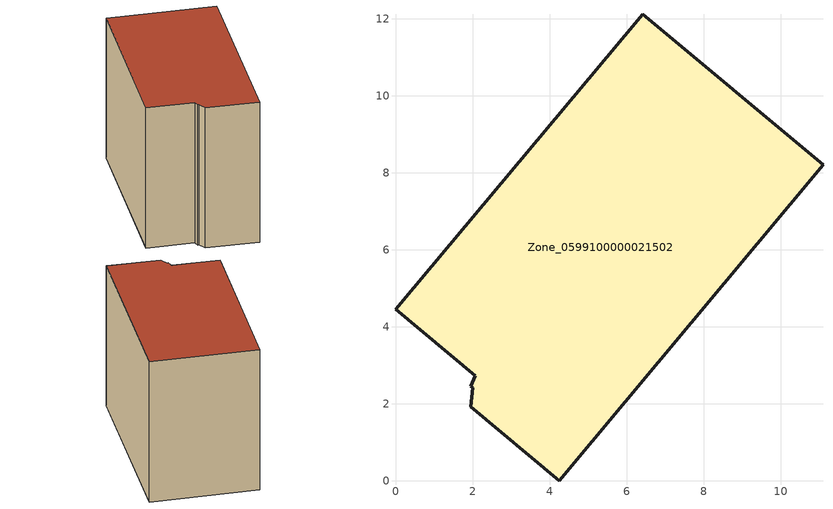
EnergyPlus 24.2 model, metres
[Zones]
Zone_0599100000021502
 floor ground (C_G): 1.95,2.46 2.07,2.73 0,4.46 6.42,12.12 11.1,8.21 4.25,0 1.96,1.93 2.01,2.42 z0
 wall outside (C_F): 4.25,0 11.1,8.21 6.42,12.12 0,4.46 2.07,2.73 1.95,2.46 2.01,2.42 1.96,1.93 4.25,0 z0:8.67
 roof outside (C_R): 2.07,2.73 1.95,2.46 2.01,2.42 1.96,1.93 4.25,0 11.1,8.21 6.42,12.12 0,4.46 z8.67
[BUILDING]
Pand.0599100000021502: North Axis=0; Terrain=City; Loads Convergence Tolerance Value=0.04; Temperature Convergence Tolerance Value=0.4; Solar Distribution=FullExterior; Maximum Number of Warmup Days=25; Minimum Number of Warmup Days=1
[Site:Location]
Rotterdam.The.Hague.AP_ZH_NLD Design_Conditions: Latitude=51.96; Longitude=4.45; Time Zone=1; Elevation=-4.5
[SITE:GROUNDTEMPERATURE:BUILDINGSURFACE]
18, 18, 18, 18, 18, 18, 18, 18, 18, 18, 18, 18
[MATERIAL] Thermal Absorptance=0.9; Solar Absorptance=0.7; Visible Absorptance=0.7
Name | Roughness | Thickness | Conductivity | Density | Specific Heat
G.TI.1946-1964 | MediumSmooth | 0.15 | 1 | 540 | 1210
F.TI.1946-1964 | Rough | 0.3 | 0.857143 | 1920 | 840
R.TI.1946-1964 | MediumRough | 0.2 | 0.277778 | 1500 | 1000
[CONSTRUCTION]
C_G: G.TI.1946-1964
C_F: F.TI.1946-1964
C_R: R.TI.1946-1964
[ZONE]
Zone_0599100000021502: Type=1; Multiplier=1; Ceiling Height=Autocalculate; Volume=Autocalculate; Floor Area=autocalculate; Part of Total Floor Area=Yes
[ZONEINFILTRATION:DESIGNFLOWRATE]
Infil_Zone_0599100000021502: Zone or ZoneList or Space or SpaceList=Zone_0599100000021502; Schedule=AlwaysOn; Design Flow Rate Calculation Method=Flow/Area; Flow Rate per Floor Area=0.003; Constant Term Coefficient=1; Temperature Term Coefficient=0; Velocity Term Coefficient=0; Velocity Squared Term Coefficient=0
[HVACTEMPLATE:ZONE:IDEALLOADSAIRSYSTEM]
Zone_0599100000021502: Maximum Heating Supply Air Temperature=50; Minimum Cooling Supply Air Temperature=13; Maximum Heating Supply Air Humidity Ratio=0.0156; Minimum Cooling Supply Air Humidity Ratio=0.0077; Heating Limit=NoLimit; Cooling Limit=NoLimit; Dehumidification Control Type=ConstantSensibleHeatRatio; Cooling Sensible Heat Ratio=0.7; Dehumidification Setpoint=60; Humidification Control Type=None; Humidification Setpoint=30; Outdoor Air Method=None; Outdoor Air Flow Rate per Person=0.00944; Outdoor Air Flow Rate per Zone Floor Area=0; Outdoor Air Flow Rate per Zone=0; Demand Controlled Ventilation Type=None; Outdoor Air Economizer Type=NoEconomizer; Heat Recovery Type=None; Sensible Heat Recovery Effectiveness=0.7; Latent Heat Recovery Effectiveness=0.65
[ZONECONTROL:THERMOSTAT]
ThermostatControl_Zone_0599100000021502: Zone or ZoneList=Zone_0599100000021502; Control Type Schedule=DualSetpointControlType; Control 1=Thermostat_Zone_0599100000021502; Temperature Difference Between Cutout And Setpoint=0
[THERMOSTATSETPOINT:DUALSETPOINT]
Thermostat_Zone_0599100000021502: Heating Setpoint Temperature Schedule=HeatingSetpoint_Zone_0599100000021502; Cooling Setpoint Temperature Schedule=CoolingSetpoint_Zone_0599100000021502
[SCHEDULE:COMPACT]
HeatingSetpoint_Zone_0599100000021502: Through: 12/31, For: AllDays, Until: 24:00, 21
CoolingSetpoint_Zone_0599100000021502: Through: 12/31, For: AllDays, Until: 24:00, 24
DualSetpointControlType: Through: 12/31, For: AllDays, Until: 24:00, 4
AlwaysOn: Through: 12/31, For: AllDays, Until: 24:00, 1
